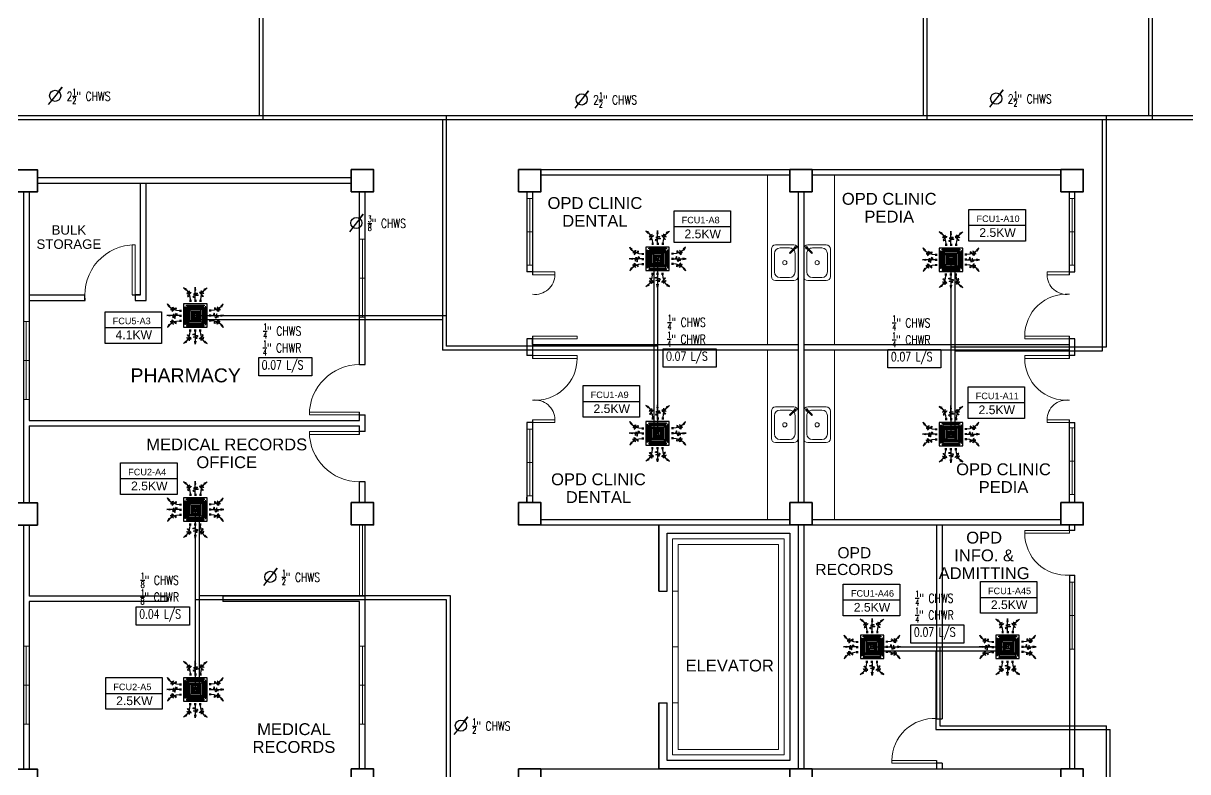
# Model space of a CAD drawing. Header units: millimetres. Extents: x 5 to 430, y 3 to 339.
# Drawn here: x 145.88 to 166.76, y 198.41 to 211.83 of the extents above; entities that cross this region are included whole.
import ezdxf

# ---------------------------------------------------------------- set-up
doc = ezdxf.new("R2010")
doc.units = ezdxf.units.MM
doc.header["$MEASUREMENT"] = 0
for name, color, linetype in [('AIR', 7, 'Continuous'), ('fcu line', 7, 'Continuous'), ('fcu return', 7, 'Continuous'), ('label', 7, 'Continuous'), ('Legends', 7, 'Continuous'), ('pipe label', 7, 'Continuous')]:
    doc.layers.add(name, color=color, linetype=linetype)
doc.styles.add('Arch-Dim', font='simplex.shx', dxfattribs={"width": 0.75})
doc.styles.get("Standard").update_dxf_attribs({"font": 'arial.ttf'})
doc.styles.add('SWISSLT175', font='swissl.ttf', dxfattribs={"height": 0.175})

# ---------------------------------------------------------------- blocks, each defined once
blk = doc.blocks.new('FCU-13000P (CASSETTE SPLIT)')
at = {"layer": 'AIR', "ltscale": 3}
for p, q in [((0, 0.523), (0, 1)), ((-0.193, 0.558), (-0.193, 0.487)), ((-0.162, 0.558), (-0.162, 0.487)), ((-0.016, 0.558), (-0.016, 0.487)), ((0.016, 0.558), (0.016, 0.487)), ((0.162, 0.558), (0.162, 0.487)), ((0.193, 0.558), (0.193, 0.487)), ((-0.523, 0), (-1, 0)), ((-0.558, 0.193), (-0.487, 0.193)), ((-0.558, 0.162), (-0.487, 0.162)), ((-0.558, 0.016), (-0.487, 0.016)), ((0.558, 0.193), (0.487, 0.193)), ((0.558, 0.162), (0.487, 0.162)), ((0.558, 0.016), (0.487, 0.016)), ((0.523, 0), (1, 0)), ((-0.558, -0.016), (-0.487, -0.016)), ((-0.558, -0.162), (-0.487, -0.162)), ((-0.558, -0.193), (-0.487, -0.193)), ((0.558, -0.016), (0.487, -0.016)), ((0.558, -0.162), (0.487, -0.162)), ((0.558, -0.193), (0.487, -0.193)), ((-0.193, -0.558), (-0.193, -0.487)), ((-0.162, -0.558), (-0.162, -0.487)), ((-0.016, -0.558), (-0.016, -0.487)), ((0, -0.523), (0, -1)), ((0.016, -0.558), (0.016, -0.487)), ((0.162, -0.558), (0.162, -0.487)), ((0.193, -0.558), (0.193, -0.487))]:
    blk.add_line(p, q, dxfattribs=at)
at = {"layer": 'AIR'}
for p, q in [((0.295, -0.295), (-0.295, 0.295)), ((0.295, 0.295), (-0.295, -0.295))]:
    blk.add_line(p, q, dxfattribs=at)
at = {"layer": 'AIR', "ltscale": 3}
for points in [[(-0.335, 0.895), (-0.311, 0.932), (-0.416, 0.973)], [(-0.022, 0.89), (0.022, 0.89), (0, 1)], [(0.335, 0.895), (0.311, 0.932), (0.416, 0.973)], [(-0.895, 0.335), (-0.932, 0.311), (-0.973, 0.416)], [(0.895, 0.335), (0.932, 0.311), (0.973, 0.416)], [(-0.89, 0.022), (-0.89, -0.022), (-1, 0)], [(0.89, 0.022), (0.89, -0.022), (1, 0)], [(-0.895, -0.335), (-0.932, -0.311), (-0.973, -0.416)], [(0.895, -0.335), (0.932, -0.311), (0.973, -0.416)], [(-0.335, -0.895), (-0.311, -0.932), (-0.416, -0.973)], [(-0.022, -0.89), (0.022, -0.89), (0, -1)], [(0.335, -0.895), (0.311, -0.932), (0.416, -0.973)]]:
    blk.add_lwpolyline(points, close=True, dxfattribs=at)
at = {"layer": 'AIR'}
for points in [[(-0.323, 0.914, -0.171809), (-0.178, 0.558), (-0.178, 0.522)], [(0.323, 0.914, 0.171809), (0.178, 0.558), (0.178, 0.522)], [(-0.914, 0.323, 0.171809), (-0.558, 0.178), (-0.522, 0.178)], [(0.914, 0.323, -0.171809), (0.558, 0.178), (0.522, 0.178)], [(-0.914, -0.323, -0.171809), (-0.558, -0.178), (-0.522, -0.178)], [(0.914, -0.323, 0.171809), (0.558, -0.178), (0.522, -0.178)], [(-0.323, -0.914, 0.171809), (-0.178, -0.558), (-0.178, -0.522)], [(0.323, -0.914, -0.171809), (0.178, -0.558), (0.178, -0.522)]]:
    blk.add_lwpolyline(points, format="xyb", dxfattribs=at)
for points in [[(-0.41, -0.41), (0.41, -0.41), (0.41, 0.41), (-0.41, 0.41)], [(-0.373, 0.31), (-0.348, 0.31), (-0.348, -0.31), (-0.373, -0.31)], [(-0.31, 0.372), (0.31, 0.372), (0.31, 0.348), (-0.31, 0.348)], [(-0.26, -0.26), (0.26, -0.26), (0.26, 0.26), (-0.26, 0.26)], [(-0.21, -0.21), (0.21, -0.21), (0.21, 0.21), (-0.21, 0.21)], [(-0.16, -0.16), (0.16, -0.16), (0.16, 0.16), (-0.16, 0.16)], [(-0.11, -0.11), (0.11, -0.11), (0.11, 0.11), (-0.11, 0.11)], [(-0.06, -0.06), (0.06, -0.06), (0.06, 0.06), (-0.06, 0.06)], [(0.372, 0.31), (0.348, 0.31), (0.348, -0.31), (0.372, -0.31)], [(-0.31, -0.373), (0.31, -0.373), (0.31, -0.348), (-0.31, -0.348)]]:
    blk.add_lwpolyline(points, close=True, dxfattribs=at)
blk.add_lwpolyline([(-0.26, -0.31), (0.26, -0.31, 0.414214), (0.31, -0.26), (0.31, 0.26, 0.414214), (0.26, 0.31), (-0.26, 0.31, 0.414214), (-0.31, 0.26), (-0.31, -0.26, 0.414214)], format="xyb", close=True, dxfattribs=at)
at = {"layer": 'AIR', "ltscale": 3}
for points in [[(-0.268, 0.84), (-0.231, 0.852), (-0.134, 0.882), (-0.422, 0.704), (0.005, 0.903), (-0.358, 0.645), (-0.239, 0.678), (-0.199, 0.69)], [(0.268, 0.84), (0.231, 0.852), (0.134, 0.882), (0.422, 0.704), (-0.005, 0.903), (0.358, 0.645), (0.239, 0.678), (0.199, 0.69)], [(-0.84, 0.268), (-0.852, 0.231), (-0.882, 0.134), (-0.704, 0.422), (-0.903, -0.005), (-0.645, 0.358), (-0.678, 0.239), (-0.69, 0.199)], [(0.84, 0.268), (0.852, 0.231), (0.882, 0.134), (0.704, 0.422), (0.903, -0.005), (0.645, 0.358), (0.678, 0.239), (0.69, 0.199)], [(-0.84, -0.268), (-0.852, -0.231), (-0.882, -0.134), (-0.704, -0.422), (-0.903, 0.005), (-0.645, -0.358), (-0.678, -0.239), (-0.69, -0.199)], [(0.84, -0.268), (0.852, -0.231), (0.882, -0.134), (0.704, -0.422), (0.903, 0.005), (0.645, -0.358), (0.678, -0.239), (0.69, -0.199)], [(-0.268, -0.84), (-0.231, -0.852), (-0.134, -0.882), (-0.422, -0.704), (0.005, -0.903), (-0.358, -0.645), (-0.239, -0.678), (-0.199, -0.69)], [(0.268, -0.84), (0.231, -0.852), (0.134, -0.882), (0.422, -0.704), (-0.005, -0.903), (0.358, -0.645), (0.239, -0.678), (0.199, -0.69)]]:
    blk.add_open_spline(points, degree=3, knots=[0.0032834, 0.0032834, 0.0032834, 0.0032834, 0.0712567, 0.1924075, 0.3347111, 0.5062145, 0.5813292, 0.5813292, 0.5813292, 0.5813292], dxfattribs=at)
for points in [[(0, 0.8), (0.077, 0.776), (-0.058, 0.755), (0.098, 0.718), (-0.087, 0.663), (0, 0.631)], [(-0.8, 0), (-0.776, -0.077), (-0.755, 0.058), (-0.718, -0.098), (-0.663, 0.087), (-0.631, 0)], [(0.8, 0), (0.776, -0.077), (0.755, 0.058), (0.718, -0.098), (0.663, 0.087), (0.631, 0)], [(0, -0.8), (0.077, -0.776), (-0.058, -0.755), (0.098, -0.718), (-0.087, -0.663), (0, -0.631)]]:
    blk.add_spline(points, degree=3, dxfattribs=at)
for points in [[(-0.416, 0.973), (-0.335, 0.895), (-0.311, 0.932)], [(0, 1), (-0.022, 0.89), (0.022, 0.89)], [(0.416, 0.973), (0.335, 0.895), (0.311, 0.932)], [(-0.973, 0.416), (-0.895, 0.335), (-0.932, 0.311)], [(0.973, 0.416), (0.895, 0.335), (0.932, 0.311)], [(-1, 0), (-0.89, 0.022), (-0.89, -0.022)], [(1, 0), (0.89, 0.022), (0.89, -0.022)], [(-0.973, -0.416), (-0.895, -0.335), (-0.932, -0.311)], [(0.973, -0.416), (0.895, -0.335), (0.932, -0.311)], [(-0.416, -0.973), (-0.335, -0.895), (-0.311, -0.932)], [(0, -1), (-0.022, -0.89), (0.022, -0.89)], [(0.416, -0.973), (0.335, -0.895), (0.311, -0.932)]]:
    blk.add_solid(points, dxfattribs=at)

msp = doc.modelspace()

# ---------------------------------------------------------------- linework, layer by layer
at = {"color": 8, "lineweight": 25}
for p, q in [((155.162, 209.212), (159.625, 209.212)), ((160.025, 209.212), (164.487, 209.212)), ((151.762, 209.06), (146.137, 209.06)), ((155.162, 209.112), (159.625, 209.112)), ((160.025, 209.112), (164.487, 209.112)), ((145.887, 208.807), (145.887, 203.232)), ((145.987, 208.807), (145.987, 204.71)), ((151.762, 208.96), (146.137, 208.96)), ((147.987, 206.96), (147.987, 208.96)), ((148.087, 206.86), (148.087, 208.96)), ((151.912, 205.71), (151.912, 208.81)), ((152.012, 205.71), (152.012, 208.81)), ((154.912, 208.812), (154.912, 207.373)), ((155.012, 208.812), (155.012, 207.323)), ((159.775, 208.812), (159.775, 203.235)), ((159.875, 208.812), (159.875, 203.235)), ((164.637, 207.323), (164.637, 208.812)), ((164.737, 207.373), (164.737, 208.812)), ((155.012, 207.373), (154.912, 207.373)), ((164.637, 207.373), (164.737, 207.373)), ((145.987, 206.96), (146.987, 206.96)), ((146.987, 206.86), (146.987, 206.96)), ((147.837, 206.96), (147.987, 206.96)), ((147.987, 206.96), (147.887, 206.96)), ((147.887, 206.96), (147.887, 206.86)), ((145.987, 206.86), (146.993, 206.86)), ((145.987, 206.86), (145.987, 204.71)), ((147.887, 206.86), (148.087, 206.86)), ((154.912, 206.173), (154.912, 205.873)), ((155.012, 206.173), (154.912, 206.173)), ((155.012, 206.223), (155.012, 205.823)), ((155.012, 206.073), (155.012, 206.173)), ((155.012, 206.073), (159.775, 206.073)), ((159.875, 206.073), (164.637, 206.073)), ((164.637, 205.823), (164.637, 206.223)), ((164.737, 206.173), (164.637, 206.173)), ((164.737, 205.873), (164.737, 206.173)), ((155.012, 205.873), (154.912, 205.873)), ((155.012, 205.973), (159.775, 205.973)), ((155.012, 205.973), (155.012, 205.873)), ((159.875, 205.973), (164.637, 205.973)), ((164.737, 205.873), (164.637, 205.873)), ((151.912, 205.71), (152.012, 205.71)), ((151.912, 204.71), (151.912, 204.86)), ((151.912, 204.81), (152.012, 204.81)), ((152.012, 204.51), (152.012, 204.81)), ((145.987, 204.71), (151.912, 204.71)), ((145.987, 204.61), (145.987, 203.232)), ((145.987, 204.61), (151.912, 204.61)), ((151.912, 204.46), (151.912, 204.61)), ((154.912, 204.673), (154.912, 203.235)), ((155.012, 204.673), (154.912, 204.673)), ((155.012, 204.723), (155.012, 203.235)), ((164.637, 203.235), (164.637, 204.723)), ((164.637, 204.673), (164.737, 204.673)), ((164.737, 203.235), (164.737, 204.673)), ((152.012, 204.51), (151.912, 204.51)), ((151.912, 203.235), (151.912, 203.61)), ((152.012, 203.61), (151.912, 203.61)), ((152.012, 203.235), (152.012, 203.61)), ((154.912, 203.235), (154.912, 203.335)), ((155.162, 202.935), (159.625, 202.935)), ((160.025, 202.935), (164.487, 202.935)), ((145.887, 202.832), (145.887, 198.457)), ((145.987, 202.832), (145.987, 201.56)), ((152.012, 198.46), (152.012, 202.835)), ((155.162, 202.835), (164.487, 202.835)), ((157.275, 202.835), (157.275, 201.647)), ((159.775, 202.835), (159.775, 198.46)), ((159.875, 202.835), (159.875, 198.46)), ((160.025, 202.835), (164.487, 202.835)), ((162.256, 202.835), (162.256, 199.36)), ((162.356, 202.835), (162.356, 199.36)), ((164.637, 202.735), (164.637, 202.835)), ((164.737, 202.735), (164.637, 202.735)), ((164.737, 202.735), (164.737, 202.835)), ((164.637, 201.935), (164.637, 198.46)), ((164.637, 201.935), (164.737, 201.935)), ((164.737, 198.46), (164.737, 201.935)), ((148.462, 201.56), (145.987, 201.56)), ((145.987, 201.46), (145.987, 198.457)), ((148.462, 201.46), (145.987, 201.46)), ((148.462, 201.46), (148.462, 201.56)), ((151.912, 201.56), (149.462, 201.56)), ((149.462, 201.56), (149.462, 201.46)), ((151.912, 201.56), (149.462, 201.56)), ((151.912, 201.46), (149.462, 201.46)), ((151.912, 198.46), (151.912, 201.46)), ((157.275, 201.647), (157.425, 201.647)), ((157.275, 199.647), (157.275, 198.46)), ((157.275, 199.647), (157.425, 199.647)), ((162.256, 199.36), (162.356, 199.36)), ((162.256, 198.61), (162.256, 198.46)), ((162.356, 198.56), (162.256, 198.56)), ((162.356, 198.56), (162.356, 198.46)), ((155.162, 198.46), (164.487, 198.46))]:
    msp.add_line(p, q, dxfattribs=at)
at = {"color": 8, "lineweight": 9}
for p, q in [((159.225, 206.073), (159.225, 209.112)), ((160.425, 206.073), (160.425, 209.112)), ((151.912, 207.26), (151.912, 207.96)), ((151.912, 207.96), (152.012, 207.96)), ((151.962, 207.96), (151.962, 206.56)), ((152.012, 207.96), (152.012, 206.56)), ((151.912, 207.26), (152.012, 207.26)), ((145.887, 206.485), (145.987, 206.485)), ((145.937, 206.485), (145.937, 205.085)), ((152.012, 206.56), (151.912, 206.56)), ((159.225, 202.935), (159.225, 205.973)), ((160.425, 202.935), (160.425, 205.973)), ((145.887, 205.785), (145.987, 205.785)), ((145.987, 205.085), (145.887, 205.085)), ((151.912, 201.56), (151.912, 202.835)), ((151.962, 202.835), (151.962, 201.56)), ((151.912, 201.56), (152.012, 201.56)), ((157.525, 201.647), (157.625, 201.647)), ((157.525, 201.647), (157.525, 199.647)), ((157.625, 201.647), (157.625, 199.647)), ((145.887, 200.659), (145.987, 200.659)), ((145.937, 200.659), (145.937, 199.259)), ((151.912, 200.659), (152.012, 200.659)), ((151.962, 200.659), (151.962, 199.259)), ((157.625, 200.647), (157.525, 200.647)), ((145.887, 199.959), (145.987, 199.959)), ((151.912, 199.959), (152.012, 199.959)), ((157.525, 199.647), (157.625, 199.647)), ((145.987, 199.259), (145.887, 199.259)), ((152.012, 199.259), (151.912, 199.259))]:
    msp.add_line(p, q, dxfattribs=at)
at = {"color": 8, "linetype": 'ByBlock', "lineweight": 9}
for p, q in [((155.012, 208.692), (154.912, 208.692)), ((154.912, 208.692), (154.912, 207.492)), ((154.962, 208.692), (154.962, 207.492)), ((155.012, 208.092), (155.012, 208.692)), ((164.737, 208.692), (164.637, 208.692)), ((164.637, 208.692), (164.637, 207.492)), ((164.687, 208.692), (164.687, 207.492)), ((164.737, 208.092), (164.737, 208.692)), ((154.912, 208.092), (155.012, 208.092)), ((164.637, 208.092), (164.737, 208.092)), ((154.912, 207.492), (155.012, 207.492)), ((164.637, 207.492), (164.737, 207.492)), ((155.012, 204.554), (154.912, 204.554)), ((154.912, 204.554), (154.912, 203.354)), ((154.962, 204.554), (154.962, 203.354)), ((155.012, 203.954), (155.012, 204.554)), ((164.737, 204.579), (164.637, 204.579)), ((164.637, 204.579), (164.637, 203.379)), ((164.687, 204.579), (164.687, 203.379)), ((164.737, 203.979), (164.737, 204.579)), ((164.637, 203.979), (164.737, 203.979)), ((154.912, 203.954), (155.012, 203.954)), ((154.912, 203.354), (155.012, 203.354)), ((164.637, 203.379), (164.737, 203.379)), ((164.737, 201.808), (164.637, 201.808)), ((164.637, 201.808), (164.637, 200.608)), ((164.687, 201.808), (164.687, 200.608)), ((164.737, 201.208), (164.737, 201.808)), ((164.637, 201.208), (164.737, 201.208)), ((164.637, 200.608), (164.737, 200.608))]:
    msp.add_line(p, q, dxfattribs=at)
at = {"color": 8, "lineweight": 13}
for p, q in [((147.887, 207.86), (147.837, 207.86)), ((147.837, 207.86), (147.837, 206.96)), ((147.887, 206.96), (147.887, 207.86)), ((151.012, 204.81), (151.012, 204.86)), ((151.012, 204.86), (151.912, 204.86)), ((151.912, 204.81), (151.012, 204.81)), ((151.012, 204.51), (151.012, 204.46)), ((151.912, 204.51), (151.012, 204.51)), ((151.012, 204.46), (151.912, 204.46))]:
    msp.add_line(p, q, dxfattribs=at)
at = {"color": 8, "lineweight": 9, "ltscale": 0.4}
for p, q in [((159.295, 207.783), (159.295, 207.293)), ((159.7, 207.858), (159.37, 207.858)), ((159.62, 207.803), (159.45, 207.803)), ((159.716, 207.811), (159.624, 207.72)), ((159.728, 207.799), (159.637, 207.708)), ((159.775, 207.293), (159.775, 207.783)), ((159.875, 207.293), (159.875, 207.783)), ((159.922, 207.799), (160.013, 207.708)), ((159.934, 207.811), (160.025, 207.72)), ((159.95, 207.858), (160.28, 207.858)), ((160.03, 207.803), (160.2, 207.803)), ((160.355, 207.783), (160.355, 207.293)), ((159.35, 207.703), (159.35, 207.373)), ((159.72, 207.373), (159.72, 207.703)), ((159.93, 207.373), (159.93, 207.703)), ((160.3, 207.703), (160.3, 207.373)), ((159.37, 207.218), (159.7, 207.218)), ((159.45, 207.273), (159.62, 207.273)), ((160.28, 207.218), (159.95, 207.218)), ((160.2, 207.273), (160.03, 207.273)), ((159.295, 204.876), (159.295, 204.386)), ((159.7, 204.951), (159.37, 204.951)), ((159.62, 204.896), (159.45, 204.896)), ((159.716, 204.904), (159.624, 204.813)), ((159.728, 204.892), (159.637, 204.801)), ((159.775, 204.386), (159.775, 204.876)), ((159.875, 204.386), (159.875, 204.876)), ((159.922, 204.892), (160.013, 204.801)), ((159.934, 204.904), (160.025, 204.813)), ((159.95, 204.951), (160.28, 204.951)), ((160.03, 204.896), (160.2, 204.896)), ((160.355, 204.876), (160.355, 204.386)), ((159.35, 204.796), (159.35, 204.466)), ((159.72, 204.466), (159.72, 204.796)), ((159.93, 204.466), (159.93, 204.796)), ((160.3, 204.796), (160.3, 204.466)), ((159.37, 204.311), (159.7, 204.311)), ((159.45, 204.366), (159.62, 204.366)), ((160.28, 204.311), (159.95, 204.311)), ((160.2, 204.366), (160.03, 204.366))]:
    msp.add_line(p, q, dxfattribs=at)
at = {"color": 8, "lineweight": -2}
msp.add_line((146.993, 206.86), (146.987, 206.86), dxfattribs=at)
at = {"color": 8, "lineweight": 35}
for points in [[(145.737, 209.207), (146.137, 209.207), (146.137, 208.807), (145.737, 208.807)], [(151.762, 209.21), (152.162, 209.21), (152.162, 208.81), (151.762, 208.81)], [(154.762, 209.212), (155.162, 209.212), (155.162, 208.812), (154.762, 208.812)], [(159.625, 209.212), (160.025, 209.212), (160.025, 208.812), (159.625, 208.812)], [(164.487, 209.212), (164.887, 209.212), (164.887, 208.812), (164.487, 208.812)], [(145.737, 203.232), (146.137, 203.232), (146.137, 202.832), (145.737, 202.832)], [(151.762, 203.235), (152.162, 203.235), (152.162, 202.835), (151.762, 202.835)], [(154.762, 203.235), (155.162, 203.235), (155.162, 202.835), (154.762, 202.835)], [(159.625, 203.235), (160.025, 203.235), (160.025, 202.835), (159.625, 202.835)], [(164.487, 203.235), (164.887, 203.235), (164.887, 202.835), (164.487, 202.835)], [(145.737, 198.457), (146.137, 198.457), (146.137, 198.057), (145.737, 198.057)], [(151.762, 198.46), (152.162, 198.46), (152.162, 198.06), (151.762, 198.06)], [(154.762, 198.46), (155.162, 198.46), (155.162, 198.06), (154.762, 198.06)], [(159.625, 198.46), (160.025, 198.46), (160.025, 198.06), (159.625, 198.06)], [(164.487, 198.46), (164.887, 198.46), (164.887, 198.06), (164.487, 198.06)]]:
    msp.add_lwpolyline(points, close=True, dxfattribs=at)
at = {"color": 8, "lineweight": 9}
for points in [[(154.912, 208.692), (155.012, 208.692), (155.012, 207.492), (154.912, 207.492)], [(164.637, 208.692), (164.737, 208.692), (164.737, 207.492), (164.637, 207.492)], [(151.912, 207.96), (152.012, 207.96), (152.012, 206.56), (151.912, 206.56)], [(145.887, 206.485), (145.987, 206.485), (145.987, 205.085), (145.887, 205.085)], [(145.887, 206.485), (145.987, 206.485), (145.987, 205.085), (145.887, 205.085)], [(154.912, 204.554), (155.012, 204.554), (155.012, 203.354), (154.912, 203.354)], [(164.637, 204.579), (164.737, 204.579), (164.737, 203.379), (164.637, 203.379)], [(151.912, 202.835), (152.012, 202.835), (152.012, 201.56), (151.912, 201.56)], [(164.637, 201.808), (164.737, 201.808), (164.737, 200.608), (164.637, 200.608)], [(145.887, 200.659), (145.987, 200.659), (145.987, 199.259), (145.887, 199.259)], [(151.912, 200.659), (152.012, 200.659), (152.012, 199.259), (151.912, 199.259)]]:
    msp.add_lwpolyline(points, close=True, dxfattribs=at)
at = {"color": 8, "lineweight": 13, "ltscale": 0.03}
for points in [[(155.012, 207.373), (155.012, 207.323), (155.412, 207.323), (155.412, 207.373)], [(164.637, 207.373), (164.637, 207.323), (164.237, 207.323), (164.237, 207.373)], [(155.012, 206.223), (155.012, 206.173), (155.812, 206.173), (155.812, 206.223)], [(164.637, 206.223), (164.637, 206.173), (163.837, 206.173), (163.837, 206.223)], [(155.012, 205.823), (155.012, 205.873), (155.812, 205.873), (155.812, 205.823)], [(164.637, 205.823), (164.637, 205.873), (163.837, 205.873), (163.837, 205.823)], [(155.012, 204.673), (155.012, 204.723), (155.412, 204.723), (155.412, 204.673)], [(164.637, 204.673), (164.637, 204.723), (164.237, 204.723), (164.237, 204.673)], [(164.637, 202.735), (164.637, 202.685), (163.837, 202.685), (163.837, 202.735)], [(162.256, 198.56), (162.256, 198.61), (161.456, 198.61), (161.456, 198.56)]]:
    msp.add_lwpolyline(points, close=True, dxfattribs=at)
at = {"color": 8, "lineweight": 25}
for points in [[(157.275, 201.647), (157.275, 202.835), (159.775, 202.835), (159.775, 198.46), (157.275, 198.46), (157.275, 199.647)], [(157.425, 201.647), (157.425, 202.685), (159.625, 202.685), (159.625, 198.61), (157.425, 198.61), (157.425, 199.647)]]:
    msp.add_lwpolyline(points, dxfattribs=at)
at = {"color": 8, "lineweight": 9}
for points in [[(157.525, 201.647), (157.525, 202.585), (159.525, 202.585), (159.525, 198.71), (157.525, 198.71), (157.525, 199.647)], [(157.625, 201.647), (157.625, 202.485), (159.425, 202.485), (159.425, 198.81), (157.625, 198.81), (157.625, 199.647)]]:
    msp.add_lwpolyline(points, dxfattribs=at)
at = {"color": 8, "lineweight": 9, "ltscale": 0.4}
for centre in [(159.535, 207.538), (160.115, 207.538), (159.535, 204.631), (160.115, 204.631)]:
    msp.add_circle(centre, 0.0375, dxfattribs=at)
at = {"color": 8, "lineweight": 13}
for centre, start, end in [((147.887, 206.96), 90, 186.3794), ((151.912, 204.81), 90, 180), ((151.912, 204.51), 180, 270)]:
    msp.add_arc(centre, 0.9, start, end, dxfattribs=at)
at = {"color": 8, "lineweight": 9, "ltscale": 0.4}
for centre, radius, start, end in [((159.37, 207.783), 0.075, 90, 180), ((159.45, 207.703), 0.1, 90, 180), ((159.62, 207.703), 0.1, 50.0132, 90), ((159.62, 207.703), 0.1, 0, 39.9868), ((159.7, 207.783), 0.075, 0, 90), ((159.722, 207.805), 0.0217, 248.7565, 201.2435), ((159.722, 207.805), 0.0145, 262.0499, 187.9501), ((159.722, 207.805), 0.00874, 315, 135), ((159.95, 207.783), 0.075, 90, 180), ((159.928, 207.805), 0.0217, 338.7565, 291.2435), ((159.928, 207.805), 0.0145, 352.0499, 277.9501), ((159.928, 207.805), 0.00874, 45, 225), ((160.03, 207.703), 0.1, 140.0132, 180), ((160.03, 207.703), 0.1, 90, 129.9868), ((160.2, 207.703), 0.1, 0, 90), ((160.28, 207.783), 0.075, 0, 90), ((159.631, 207.714), 0.00874, 135, 315), ((160.019, 207.714), 0.00874, 225, 45), ((159.45, 207.373), 0.1, 180, 270), ((159.62, 207.373), 0.1, 270, 0), ((160.03, 207.373), 0.1, 180, 270), ((160.2, 207.373), 0.1, 270, 0), ((159.37, 207.293), 0.075, 180, 270), ((159.7, 207.293), 0.075, 270, 0), ((159.95, 207.293), 0.075, 180, 270), ((160.28, 207.293), 0.075, 270, 0), ((159.37, 204.876), 0.075, 90, 180), ((159.45, 204.796), 0.1, 90, 180), ((159.62, 204.796), 0.1, 50.0132, 90), ((159.631, 204.807), 0.00874, 135, 315), ((159.62, 204.796), 0.1, 0, 39.9868), ((159.7, 204.876), 0.075, 0, 90), ((159.722, 204.898), 0.0217, 248.7565, 201.2435), ((159.722, 204.898), 0.0145, 262.0499, 187.9501), ((159.722, 204.898), 0.00874, 315, 135), ((159.95, 204.876), 0.075, 90, 180), ((159.928, 204.898), 0.0217, 338.7565, 291.2435), ((159.928, 204.898), 0.0145, 352.0499, 277.9501), ((159.928, 204.898), 0.00874, 45, 225), ((160.03, 204.796), 0.1, 140.0132, 180), ((160.03, 204.796), 0.1, 90, 129.9868), ((160.019, 204.807), 0.00874, 225, 45), ((160.2, 204.796), 0.1, 0, 90), ((160.28, 204.876), 0.075, 0, 90), ((159.37, 204.386), 0.075, 180, 270), ((159.45, 204.466), 0.1, 180, 270), ((159.62, 204.466), 0.1, 270, 0), ((159.7, 204.386), 0.075, 270, 0), ((159.95, 204.386), 0.075, 180, 270), ((160.03, 204.466), 0.1, 180, 270), ((160.2, 204.466), 0.1, 270, 0), ((160.28, 204.386), 0.075, 270, 0)]:
    msp.add_arc(centre, radius, start, end, dxfattribs=at)
at = {"color": 8, "lineweight": 13, "ltscale": 0.03}
for centre, radius, start, end in [((155.059, 207.323), 0.353, 262.3719, 0), ((164.591, 207.323), 0.353, 180, 277.6281), ((164.589, 206.223), 0.752, 86.3048, 180), ((155.061, 205.823), 0.752, 266.3048, 0), ((164.589, 205.823), 0.752, 180, 273.6952), ((155.059, 204.723), 0.353, 0, 97.6281), ((164.591, 204.723), 0.353, 82.3719, 180), ((164.589, 202.685), 0.752, 180, 273.6952), ((162.208, 198.61), 0.752, 86.3048, 180)]:
    msp.add_arc(centre, radius, start, end, dxfattribs=at)
at = {"layer": 'fcu line', "linetype": 'Continuous'}
for p, q in [((162.015, 216.936), (162.015, 210.171)), ((166.054, 215.736), (166.054, 210.171)), ((150.11, 213.736), (150.11, 210.171)), ((175.418, 210.171), (140.587, 210.171)), ((153.467, 210.171), (153.467, 206.042)), ((165.301, 206.028), (165.301, 210.171)), ((157.255, 207.607), (157.255, 204.478)), ((162.515, 207.592), (162.515, 204.463)), ((148.967, 206.589), (153.467, 206.589)), ((157.255, 206.042), (153.467, 206.042)), ((162.515, 206.028), (165.301, 206.028)), ((148.967, 203.11), (148.967, 199.885)), ((148.967, 201.497), (153.467, 201.497)), ((153.467, 201.497), (153.467, 190.745)), ((162.315, 200.647), (162.315, 199.233)), ((162.315, 199.233), (165.301, 199.233)), ((165.301, 190.745), (165.301, 199.233))]:
    msp.add_line(p, q, dxfattribs=at)
at = {"layer": 'fcu line'}
for p, q in [((146.578, 210.689), (146.392, 210.453)), ((146.516, 210.61), (146.578, 210.689)), ((146.392, 210.453), (146.33, 210.375)), ((156.018, 210.624), (155.832, 210.388)), ((155.956, 210.545), (156.018, 210.624)), ((163.45, 210.64), (163.265, 210.405)), ((163.388, 210.562), (163.45, 210.64)), ((155.832, 210.388), (155.77, 210.31)), ((163.265, 210.405), (163.203, 210.326)), ((151.977, 208.408), (151.791, 208.172)), ((151.915, 208.329), (151.977, 208.408)), ((151.791, 208.172), (151.729, 208.094)), ((150.435, 202.061), (150.249, 201.825)), ((150.373, 201.982), (150.435, 202.061)), ((150.249, 201.825), (150.187, 201.747)), ((153.852, 199.392), (153.666, 199.156)), ((153.79, 199.313), (153.852, 199.392)), ((153.666, 199.156), (153.604, 199.078))]:
    msp.add_line(p, q, dxfattribs=at)
at = {"layer": 'fcu line', "linetype": 'Continuous', "lineweight": 25}
msp.add_line((161.1, 200.647), (163.53, 200.647), dxfattribs=at)
at = {"layer": 'fcu line'}
for centre in [(146.454, 210.532), (155.894, 210.467), (163.326, 210.483), (151.853, 208.251), (150.311, 201.904), (153.728, 199.235)]:
    msp.add_circle(centre, 0.1, dxfattribs=at)
at = {"layer": 'fcu return', "linetype": 'Continuous'}
for p, q in [((162.085, 216.936), (162.085, 210.101)), ((166.124, 215.736), (166.124, 210.101)), ((150.18, 213.736), (150.18, 210.101)), ((175.488, 210.101), (140.587, 210.101)), ((153.397, 210.101), (153.397, 205.972)), ((165.231, 205.958), (165.231, 210.101)), ((157.185, 207.607), (157.185, 204.478)), ((162.585, 207.592), (162.585, 204.463)), ((148.967, 206.519), (153.397, 206.519)), ((157.185, 205.972), (153.397, 205.972)), ((162.585, 205.958), (165.231, 205.958)), ((149.037, 203.11), (149.037, 199.885)), ((149.037, 201.567), (153.537, 201.567)), ((153.537, 201.567), (153.537, 190.745)), ((162.245, 200.577), (162.245, 199.163)), ((162.245, 199.163), (165.371, 199.163)), ((165.371, 190.675), (165.371, 199.163))]:
    msp.add_line(p, q, dxfattribs=at)
at = {"layer": 'fcu return', "linetype": 'Continuous', "lineweight": 25}
for p, q in [((157.255, 207.537), (157.255, 207.537)), ((161.1, 200.577), (163.53, 200.577))]:
    msp.add_line(p, q, dxfattribs=at)
at = {"layer": 'Legends', "linetype": 'Continuous', "lineweight": 25}
for p, q in [((157.55, 208.187), (158.562, 208.187)), ((162.836, 208.21), (163.849, 208.21)), ((147.35, 206.376), (148.362, 206.376)), ((155.919, 205.051), (156.931, 205.051)), ((162.822, 205.031), (163.835, 205.031)), ((147.628, 203.666), (148.64, 203.666)), ((160.585, 201.489), (161.598, 201.489)), ((163.043, 201.535), (164.055, 201.535)), ((147.361, 199.812), (148.374, 199.812))]:
    msp.add_line(p, q, dxfattribs=at)
at = {"layer": 'Legends'}
for points in [[(157.55, 208.471), (158.562, 208.471), (158.562, 207.903), (157.55, 207.903)], [(162.836, 208.494), (163.849, 208.494), (163.849, 207.926), (162.836, 207.926)], [(147.35, 206.66), (148.362, 206.66), (148.362, 206.092), (147.35, 206.092)], [(155.919, 205.335), (156.931, 205.335), (156.931, 204.768), (155.919, 204.768)], [(162.822, 205.315), (163.835, 205.315), (163.835, 204.747), (162.822, 204.747)], [(147.628, 203.95), (148.64, 203.95), (148.64, 203.382), (147.628, 203.382)], [(160.585, 201.773), (161.598, 201.773), (161.598, 201.205), (160.585, 201.205)], [(163.043, 201.819), (164.055, 201.819), (164.055, 201.251), (163.043, 201.251)], [(147.361, 200.096), (148.374, 200.096), (148.374, 199.528), (147.361, 199.528)]]:
    msp.add_lwpolyline(points, close=True, dxfattribs=at)
at = {"layer": 'pipe label', "color": 7, "linetype": 'Continuous', "lineweight": 25}
for points in [[(157.354, 205.992), (158.305, 205.992), (158.305, 205.665), (157.354, 205.665)], [(161.383, 205.982), (162.334, 205.982), (162.334, 205.655), (161.383, 205.655)], [(150.104, 205.836), (151.055, 205.836), (151.055, 205.508), (150.104, 205.508)], [(147.908, 201.367), (148.86, 201.367), (148.86, 201.04), (147.908, 201.04)], [(161.796, 201.044), (162.747, 201.044), (162.747, 200.716), (161.796, 200.716)]]:
    msp.add_lwpolyline(points, close=True, dxfattribs=at)

# ---------------------------------------------------------------- block references
at = {"layer": 'AIR', "xscale": 0.5113536813550488, "yscale": 0.5113536813550488, "zscale": 0.5113536813550488}
for p in [(157.255, 207.607), (162.515, 207.592), (148.967, 206.589), (157.255, 204.478), (162.515, 204.463), (148.967, 203.11), (161.1, 200.647), (163.53, 200.647), (148.967, 199.885)]:
    msp.add_blockref('FCU-13000P (CASSETTE SPLIT)', p, dxfattribs=at)

# ---------------------------------------------------------------- texts
at = {"layer": 'label', "color": 8, "linetype": 'ByBlock', "lineweight": 9, "ltscale": 0.4, "char_height": 0.2125, "attachment_point": 5, "line_spacing_factor": 0.9, "style": 'SWISSLT175'}
for s, insert in [('OPD CLINIC\\PPEDIA', (161.408, 208.525)), ('OPD CLINIC\\PDENTAL', (156.131, 208.449)), ('OPD CLINIC\\PDENTAL', (156.195, 203.494)), ('OPD CLINIC\\PPEDIA', (163.457, 203.674)), ('OPD\\PINFO. &\\PADMITTING', (163.11, 202.287))]:
    msp.add_mtext(s, dxfattribs=dict(at, insert=insert))
at = {"layer": 'label', "color": 8, "lineweight": -2, "ltscale": 0.4, "attachment_point": 5, "line_spacing_factor": 0.9, "style": 'SWISSLT175'}
for s, insert, char_height in [('BULK\\PSTORAGE', (146.7, 207.998), 0.17), ('PHARMACY', (148.794, 205.516), 0.25), ('MEDICAL RECORDS\\POFFICE', (149.53, 204.118), 0.2125)]:
    msp.add_mtext(s, dxfattribs=dict(at, insert=insert, char_height=char_height))
at = {"layer": 'label', "color": 8, "linetype": 'ByBlock', "lineweight": 25, "ltscale": 0.4, "insert": (160.782, 202.185), "char_height": 0.2, "attachment_point": 5, "line_spacing_factor": 0.9, "style": 'SWISSLT175'}
msp.add_mtext('OPD\\PRECORDS', dxfattribs=at)
at = {"layer": 'label', "color": 8, "lineweight": 9, "ltscale": 0.4, "insert": (158.548, 200.311), "char_height": 0.2125, "attachment_point": 5, "line_spacing_factor": 0.9, "style": 'SWISSLT175'}
msp.add_mtext('ELEVATOR', dxfattribs=at)
at = {"layer": 'label', "color": 8, "lineweight": -2, "ltscale": 0.4, "insert": (150.735, 199.011), "char_height": 0.2125, "width": 2.65344, "attachment_point": 5, "line_spacing_factor": 0.9, "style": 'SWISSLT175'}
msp.add_mtext('MEDICAL ^JRECORDS', dxfattribs=at)
at = {"layer": 'Legends', "linetype": 'Continuous', "lineweight": 25, "attachment_point": 1}
for s, width, insert, char_height in [('FCU1-A8', 0.44811, (157.686, 208.362), 0.117), ('FCU1-A10', 0.44811, (162.973, 208.385), 0.117), ('2.5KW', 0.23674, (163.023, 208.157), 0.156), ('2.5KW', 0.23674, (157.737, 208.134), 0.156), ('FCU5-A3', 0.44811, (147.486, 206.552), 0.117), ('4.1KW', 0.23674, (147.537, 206.323), 0.156), ('FCU1-A9', 0.44811, (156.055, 205.227), 0.117), ('FCU1-A11', 0.44811, (162.959, 205.207), 0.117), ('2.5KW', 0.23674, (156.106, 204.998), 0.156), ('2.5KW', 0.23674, (163.009, 204.978), 0.156), ('FCU2-A4', 0.44811, (147.764, 203.842), 0.117), ('2.5KW', 0.23674, (147.815, 203.613), 0.156), ('FCU1-A45', 0.44811, (163.179, 201.71), 0.117), ('FCU1-A46', 0.44811, (160.722, 201.665), 0.117), ('2.5KW', 0.23674, (163.23, 201.482), 0.156), ('2.5KW', 0.23674, (160.772, 201.436), 0.156), ('FCU2-A5', 0.44811, (147.498, 199.988), 0.117), ('2.5KW', 0.23674, (147.548, 199.759), 0.156)]:
    msp.add_mtext_dynamic_manual_height_columns(s, width=width, gutter_width=1.011, heights=[0], dxfattribs=dict(at, insert=insert, char_height=char_height))
at = {"layer": 'pipe label', "color": 7, "linetype": 'Continuous', "lineweight": 25, "char_height": 0.16, "attachment_point": 1, "style": 'Arch-Dim'}
for s, width, insert in [('\\A1;2{\\H0.7x;\\S1/2;}" CHWS', 1.17294, (146.66, 210.658)), ('\\A1;2{\\H0.7x;\\S1/2;}" CHWS', 1.17294, (156.1, 210.593)), ('\\A1;2{\\H0.7x;\\S1/2;}" CHWS', 1.17294, (163.533, 210.61)), ('\\A1;{\\H0.7x;\\S3/8;}" CHWS', 1.17294, (152.059, 208.377)), ('\\A1;{\\H0.7x;\\S1/4;}" CHWS', 0.88035, (157.433, 206.603)), ('\\A1;{\\H0.7x;\\S1/4;}" CHWS', 0.88035, (161.462, 206.593)), ('\\A1;{\\H0.7x;\\S1/4;}" CHWS', 0.88035, (150.183, 206.447)), ('\\A1;{\\H0.7x;\\S1/4;}" CHWR', 0.88035, (157.429, 206.3)), ('\\A1;{\\H0.7x;\\S1/4;}" CHWR', 0.88035, (161.459, 206.29)), ('\\A1;{\\H0.7x;\\S1/4;}" CHWR', 0.88035, (150.179, 206.144)), ('0.07 L/S', 0.89967, (157.408, 205.942)), ('0.07 L/S', 0.89967, (161.438, 205.932)), ('0.07 L/S', 0.89967, (150.158, 205.785)), ('\\A1;{\\H0.7x;\\S1/8;}" CHWS', 0.88035, (147.987, 201.978)), ('\\A1;{\\H0.7x;\\S1/2;}" CHWS', 1.17294, (150.518, 202.03)), ('\\A1;{\\H0.7x;\\S1/8;}" CHWR', 0.88035, (147.984, 201.675)), ('\\A1;{\\H0.7x;\\S1/4;}" CHWS', 0.88035, (161.875, 201.655)), ('0.04 L/S', 0.89967, (147.963, 201.317)), ('\\A1;{\\H0.7x;\\S1/4;}" CHWR', 0.88035, (161.872, 201.352)), ('0.07 L/S', 0.89967, (161.851, 200.993)), ('\\A1;{\\H0.7x;\\S1/2;}" CHWS', 1.17294, (153.934, 199.361))]:
    msp.add_mtext_dynamic_manual_height_columns(s, width=width, gutter_width=1.011, heights=[0], dxfattribs=dict(at, insert=insert))

doc.saveas('drawing.dxf')
